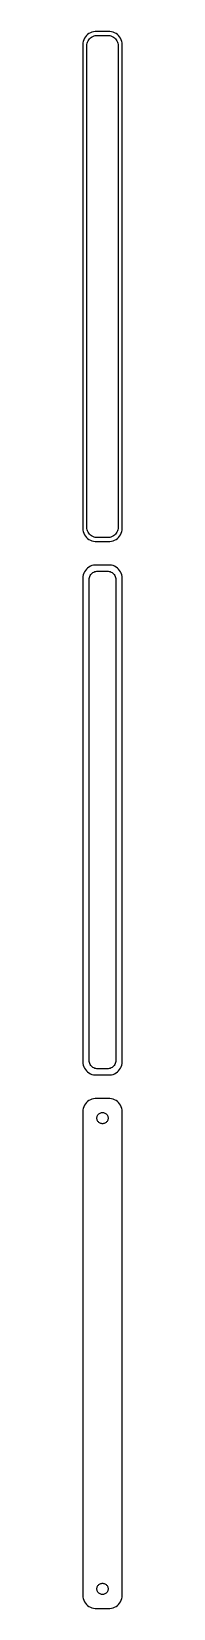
# Model space of a CAD drawing. Header units: metres. Extents: x -8 to 8, y 515 to 1117.
import ezdxf

# ---------------------------------------------------------------- set-up
doc = ezdxf.new("R2010")
doc.units = ezdxf.units.M

msp = doc.modelspace()

# ---------------------------------------------------------------- linework, layer by layer
for p, q in [((-6.14484, 1115.92), (-6.54507, 1115.44)), ((-5.68712, 1116.35), (-6.14484, 1115.92)), ((-5.17912, 1116.72), (-5.68712, 1116.35)), ((-4.62889, 1117.02), (-5.17912, 1116.72)), ((-4.04507, 1117.26), (-4.62889, 1117.02)), ((-4.1433, 1115.38), (-3.70311, 1115.62)), ((-3.4369, 1117.41), (-4.04507, 1117.26)), ((-3.70311, 1115.62), (-3.23605, 1115.8)), ((-2.81395, 1117.49), (-3.4369, 1117.41)), ((-3.23605, 1115.8), (-2.74951, 1115.93)), ((2.81395, 1117.49), (-2.81395, 1117.49)), ((-2.74951, 1115.93), (-2.25116, 1115.99)), ((-2.25116, 1115.99), (2.25116, 1115.99)), ((2.25116, 1115.99), (2.74951, 1115.93)), ((2.74951, 1115.93), (3.23605, 1115.8)), ((3.4369, 1117.41), (2.81395, 1117.49)), ((3.23605, 1115.8), (3.70311, 1115.62)), ((4.04507, 1117.26), (3.4369, 1117.41)), ((3.70311, 1115.62), (4.1433, 1115.38)), ((4.62889, 1117.02), (4.04507, 1117.26)), ((5.17912, 1116.72), (4.62889, 1117.02)), ((5.68712, 1116.35), (5.17912, 1116.72)), ((6.14484, 1115.92), (5.68712, 1116.35)), ((6.54507, 1115.44), (6.14484, 1115.92)), ((-7.46057, 1113.13), (-7.5, 1112.5)), ((-7.5, 1112.5), (-7.5, 927.5)), ((-7.34291, 1113.74), (-7.46057, 1113.13)), ((-7.14888, 1114.34), (-7.34291, 1113.74)), ((-6.88153, 1114.91), (-7.14888, 1114.34)), ((-6.54507, 1115.44), (-6.88153, 1114.91)), ((-6, 1112), (-5.96844, 1112.5)), ((-6, 928), (-6, 1112)), ((-5.96844, 1112.5), (-5.87433, 1112.99)), ((-5.87433, 1112.99), (-5.7191, 1113.47)), ((-5.7191, 1113.47), (-5.50522, 1113.93)), ((-5.50522, 1113.93), (-5.23605, 1114.35)), ((-5.23605, 1114.35), (-4.91586, 1114.74)), ((-4.91586, 1114.74), (-4.54968, 1115.08)), ((-4.54968, 1115.08), (-4.1433, 1115.38)), ((4.1433, 1115.38), (4.54968, 1115.08)), ((4.54968, 1115.08), (4.91586, 1114.74)), ((4.91586, 1114.74), (5.23605, 1114.35)), ((5.23605, 1114.35), (5.50522, 1113.93)), ((5.50522, 1113.93), (5.7191, 1113.47)), ((5.7191, 1113.47), (5.87433, 1112.99)), ((5.87433, 1112.99), (5.96844, 1112.5)), ((5.96844, 1112.5), (6, 1112)), ((6, 1112), (6, 928)), ((6.88153, 1114.91), (6.54507, 1115.44)), ((7.14888, 1114.34), (6.88153, 1114.91)), ((7.34291, 1113.74), (7.14888, 1114.34)), ((7.46057, 1113.13), (7.34291, 1113.74)), ((7.5, 1112.5), (7.46057, 1113.13)), ((7.5, 927.5), (7.5, 1112.5)), ((-7.5, 927.5), (-7.46057, 926.873)), ((-7.46057, 926.873), (-7.34291, 926.257)), ((-7.34291, 926.257), (-7.14888, 925.659)), ((-7.14888, 925.659), (-6.88153, 925.091)), ((-6.88153, 925.091), (-6.54507, 924.561)), ((-6.54507, 924.561), (-6.14484, 924.077)), ((-6.14484, 924.077), (-5.68712, 923.647)), ((-5.96844, 927.499), (-6, 928)), ((-5.87433, 927.005), (-5.96844, 927.499)), ((-5.7191, 926.528), (-5.87433, 927.005)), ((-5.50522, 926.073), (-5.7191, 926.528)), ((-5.68712, 923.647), (-5.17912, 923.278)), ((-5.23605, 925.649), (-5.50522, 926.073)), ((-4.91586, 925.262), (-5.23605, 925.649)), ((-5.17912, 923.278), (-4.62889, 922.976)), ((-4.54968, 924.918), (-4.91586, 925.262)), ((-4.62889, 922.976), (-4.04507, 922.745)), ((-4.1433, 924.623), (-4.54968, 924.918)), ((-3.70311, 924.381), (-4.1433, 924.623)), ((-4.04507, 922.745), (-3.4369, 922.589)), ((-3.23605, 924.196), (-3.70311, 924.381)), ((-3.4369, 922.589), (-2.81395, 922.51)), ((-2.74951, 924.071), (-3.23605, 924.196)), ((-2.25116, 924.008), (-2.74951, 924.071)), ((2.25116, 924.008), (-2.25116, 924.008)), ((2.74951, 924.071), (2.25116, 924.008)), ((3.23605, 924.196), (2.74951, 924.071)), ((2.81395, 922.51), (3.4369, 922.589)), ((3.70311, 924.381), (3.23605, 924.196)), ((3.4369, 922.589), (4.04507, 922.745)), ((4.1433, 924.623), (3.70311, 924.381)), ((4.04507, 922.745), (4.62889, 922.976)), ((4.54968, 924.918), (4.1433, 924.623)), ((4.91586, 925.262), (4.54968, 924.918)), ((4.62889, 922.976), (5.17912, 923.278)), ((5.23605, 925.649), (4.91586, 925.262)), ((5.17912, 923.278), (5.68712, 923.647)), ((5.50522, 926.073), (5.23605, 925.649)), ((5.7191, 926.528), (5.50522, 926.073)), ((5.68712, 923.647), (6.14484, 924.077)), ((5.87433, 927.005), (5.7191, 926.528)), ((5.96844, 927.499), (5.87433, 927.005)), ((6, 928), (5.96844, 927.499)), ((6.14484, 924.077), (6.54507, 924.561)), ((6.54507, 924.561), (6.88153, 925.091)), ((6.88153, 925.091), (7.14888, 925.659)), ((7.14888, 925.659), (7.34291, 926.257)), ((7.34291, 926.257), (7.46057, 926.873)), ((7.46057, 926.873), (7.5, 927.5)), ((-2.81395, 922.51), (2.81395, 922.51)), ((-6.88153, 910.909), (-7.14888, 910.341)), ((-6.54507, 911.439), (-6.88153, 910.909)), ((-6.14484, 911.923), (-6.54507, 911.439)), ((-5.68712, 912.353), (-6.14484, 911.923)), ((-5.17912, 912.722), (-5.68712, 912.353)), ((-4.62889, 913.024), (-5.17912, 912.722)), ((-4.04507, 913.255), (-4.62889, 913.024)), ((-3.4369, 913.411), (-4.04507, 913.255)), ((-3.98424, 910.399), (-3.66798, 910.628)), ((-3.66798, 910.628), (-3.32541, 910.817)), ((-2.81395, 913.49), (-3.4369, 913.411)), ((-3.32541, 910.817), (-2.96194, 910.961)), ((-2.96194, 910.961), (-2.5833, 911.058)), ((2.81395, 913.49), (-2.81395, 913.49)), ((-2.5833, 911.058), (-2.19545, 911.107)), ((-2.19545, 911.107), (2.19545, 911.107)), ((2.19545, 911.107), (2.5833, 911.058)), ((2.5833, 911.058), (2.96194, 910.961)), ((3.4369, 913.411), (2.81395, 913.49)), ((2.96194, 910.961), (3.32541, 910.817)), ((3.32541, 910.817), (3.66798, 910.628)), ((4.04507, 913.255), (3.4369, 913.411)), ((3.66798, 910.628), (3.98424, 910.399)), ((4.62889, 913.024), (4.04507, 913.255)), ((5.17912, 912.722), (4.62889, 913.024)), ((5.68712, 912.353), (5.17912, 912.722)), ((6.14484, 911.923), (5.68712, 912.353)), ((6.54507, 911.439), (6.14484, 911.923)), ((6.88153, 910.909), (6.54507, 911.439)), ((7.14888, 910.341), (6.88153, 910.909)), ((-7.46057, 909.127), (-7.5, 908.5)), ((-7.5, 908.5), (-7.5, 723.5)), ((-7.34291, 909.743), (-7.46057, 909.127)), ((-7.14888, 910.341), (-7.34291, 909.743)), ((-5.11292, 908), (-5.08836, 908.39)), ((-5.11292, 724), (-5.11292, 908)), ((-5.08836, 908.39), (-5.01512, 908.774)), ((-5.01512, 908.774), (-4.89432, 909.146)), ((-4.89432, 909.146), (-4.72786, 909.5)), ((-4.72786, 909.5), (-4.5184, 909.83)), ((-4.5184, 909.83), (-4.26921, 910.131)), ((-4.26921, 910.131), (-3.98424, 910.399)), ((3.98424, 910.399), (4.26921, 910.131)), ((4.26921, 910.131), (4.5184, 909.83)), ((4.5184, 909.83), (4.72786, 909.5)), ((4.72786, 909.5), (4.89432, 909.146)), ((4.89432, 909.146), (5.01512, 908.774)), ((5.01512, 908.774), (5.08836, 908.39)), ((5.08836, 908.39), (5.11292, 908)), ((5.11292, 908), (5.11292, 724)), ((7.34291, 909.743), (7.14888, 910.341)), ((7.46057, 909.127), (7.34291, 909.743)), ((7.5, 908.5), (7.46057, 909.127)), ((7.5, 723.5), (7.5, 908.5)), ((-5.08836, 723.61), (-5.11292, 724)), ((-5.01512, 723.226), (-5.08836, 723.61)), ((5.08836, 723.61), (5.01512, 723.226)), ((5.11292, 724), (5.08836, 723.61)), ((-7.5, 723.5), (-7.46057, 722.873)), ((-7.46057, 722.873), (-7.34291, 722.257)), ((-7.34291, 722.257), (-7.14888, 721.659)), ((-7.14888, 721.659), (-6.88153, 721.091)), ((-6.88153, 721.091), (-6.54507, 720.561)), ((-6.54507, 720.561), (-6.14484, 720.077)), ((-6.14484, 720.077), (-5.68712, 719.647)), ((-5.68712, 719.647), (-5.17912, 719.278)), ((-5.17912, 719.278), (-4.62889, 718.976)), ((-4.89432, 722.854), (-5.01512, 723.226)), ((-4.72786, 722.5), (-4.89432, 722.854)), ((-4.5184, 722.17), (-4.72786, 722.5)), ((-4.62889, 718.976), (-4.04507, 718.745)), ((-4.26921, 721.869), (-4.5184, 722.17)), ((-3.98424, 721.601), (-4.26921, 721.869)), ((-4.04507, 718.745), (-3.4369, 718.589)), ((-3.66798, 721.372), (-3.98424, 721.601)), ((-3.32541, 721.183), (-3.66798, 721.372)), ((-3.4369, 718.589), (-2.81395, 718.51)), ((-2.96194, 721.039), (-3.32541, 721.183)), ((-2.5833, 720.942), (-2.96194, 721.039)), ((-2.81395, 718.51), (2.81395, 718.51)), ((-2.19545, 720.893), (-2.5833, 720.942)), ((2.19545, 720.893), (-2.19545, 720.893)), ((2.5833, 720.942), (2.19545, 720.893)), ((2.96194, 721.039), (2.5833, 720.942)), ((2.81395, 718.51), (3.4369, 718.589)), ((3.32541, 721.183), (2.96194, 721.039)), ((3.66798, 721.372), (3.32541, 721.183)), ((3.4369, 718.589), (4.04507, 718.745)), ((3.98424, 721.601), (3.66798, 721.372)), ((4.26921, 721.869), (3.98424, 721.601)), ((4.04507, 718.745), (4.62889, 718.976)), ((4.5184, 722.17), (4.26921, 721.869)), ((4.72786, 722.5), (4.5184, 722.17)), ((4.62889, 718.976), (5.17912, 719.278)), ((4.89432, 722.854), (4.72786, 722.5)), ((5.01512, 723.226), (4.89432, 722.854)), ((5.17912, 719.278), (5.68712, 719.647)), ((5.68712, 719.647), (6.14484, 720.077)), ((6.14484, 720.077), (6.54507, 720.561)), ((6.54507, 720.561), (6.88153, 721.091)), ((6.88153, 721.091), (7.14888, 721.659)), ((7.14888, 721.659), (7.34291, 722.257)), ((7.34291, 722.257), (7.46057, 722.873)), ((7.46057, 722.873), (7.5, 723.5)), ((-7.34291, 705.743), (-7.46057, 705.127)), ((-7.14888, 706.341), (-7.34291, 705.743)), ((-6.88153, 706.909), (-7.14888, 706.341)), ((-6.54507, 707.439), (-6.88153, 706.909)), ((-6.14484, 707.923), (-6.54507, 707.439)), ((-5.68712, 708.353), (-6.14484, 707.923)), ((-5.17912, 708.722), (-5.68712, 708.353)), ((-4.62889, 709.024), (-5.17912, 708.722)), ((-4.04507, 709.255), (-4.62889, 709.024)), ((-3.4369, 709.411), (-4.04507, 709.255)), ((-2.81395, 709.49), (-3.4369, 709.411)), ((2.81395, 709.49), (-2.81395, 709.49)), ((3.4369, 709.411), (2.81395, 709.49)), ((4.04507, 709.255), (3.4369, 709.411)), ((4.62889, 709.024), (4.04507, 709.255)), ((5.17912, 708.722), (4.62889, 709.024)), ((5.68712, 708.353), (5.17912, 708.722)), ((6.14484, 707.923), (5.68712, 708.353)), ((6.54507, 707.439), (6.14484, 707.923)), ((6.88153, 706.909), (6.54507, 707.439)), ((7.14888, 706.341), (6.88153, 706.909)), ((7.34291, 705.743), (7.14888, 706.341)), ((7.46057, 705.127), (7.34291, 705.743)), ((-7.46057, 705.127), (-7.5, 704.5)), ((-7.5, 704.5), (-7.5, 519.5)), ((-2.13528, 702), (-2.11845, 702.268)), ((-2.11845, 701.732), (-2.13528, 702)), ((-2.11845, 702.268), (-2.06821, 702.531)), ((-2.06821, 701.469), (-2.11845, 701.732)), ((-2.06821, 702.531), (-1.98534, 702.786)), ((-1.98534, 701.214), (-2.06821, 701.469)), ((-1.98534, 702.786), (-1.87117, 703.029)), ((-1.87117, 700.971), (-1.98534, 701.214)), ((-1.87117, 703.029), (-1.72748, 703.255)), ((-1.72748, 700.745), (-1.87117, 700.971)), ((-1.72748, 703.255), (-1.55655, 703.462)), ((-1.55655, 700.538), (-1.72748, 700.745)), ((-1.55655, 703.462), (-1.36108, 703.645)), ((-1.36108, 700.355), (-1.55655, 700.538)), ((-1.36108, 703.645), (-1.14413, 703.803)), ((-1.14413, 700.197), (-1.36108, 700.355)), ((-1.14413, 703.803), (-0.909149, 703.932)), ((-0.909149, 700.068), (-1.14413, 700.197)), ((-0.909149, 703.932), (-0.659836, 704.031)), ((-0.659836, 699.969), (-0.909149, 700.068)), ((-0.659836, 704.031), (-0.400101, 704.097)), ((-0.400101, 699.903), (-0.659836, 699.969)), ((-0.400101, 704.097), (-0.134064, 704.131)), ((-0.134064, 699.869), (-0.400101, 699.903)), ((-0.134064, 704.131), (0.134064, 704.131)), ((0.134064, 699.869), (-0.134064, 699.869)), ((0.134064, 704.131), (0.400101, 704.097)), ((0.400101, 699.903), (0.134064, 699.869)), ((0.400101, 704.097), (0.659836, 704.031)), ((0.659836, 699.969), (0.400101, 699.903)), ((0.659836, 704.031), (0.909149, 703.932)), ((0.909149, 700.068), (0.659836, 699.969)), ((0.909149, 703.932), (1.14413, 703.803)), ((1.14413, 700.197), (0.909149, 700.068)), ((1.14413, 703.803), (1.36108, 703.645)), ((1.36108, 700.355), (1.14413, 700.197)), ((1.36108, 703.645), (1.55655, 703.462)), ((1.55655, 700.538), (1.36108, 700.355)), ((1.55655, 703.462), (1.72748, 703.255)), ((1.72748, 700.745), (1.55655, 700.538)), ((1.72748, 703.255), (1.87117, 703.029)), ((1.87117, 700.971), (1.72748, 700.745)), ((1.87117, 703.029), (1.98534, 702.786)), ((1.98534, 701.214), (1.87117, 700.971)), ((1.98534, 702.786), (2.06821, 702.531)), ((2.06821, 701.469), (1.98534, 701.214)), ((2.06821, 702.531), (2.11845, 702.268)), ((2.11845, 701.732), (2.06821, 701.469)), ((2.11845, 702.268), (2.13528, 702)), ((2.13528, 702), (2.11845, 701.732)), ((7.5, 704.5), (7.46057, 705.127)), ((7.5, 519.5), (7.5, 704.5)), ((-7.5, 519.5), (-7.46057, 518.873)), ((-7.46057, 518.873), (-7.34291, 518.257)), ((-2.13528, 522), (-2.11845, 522.268)), ((-2.11845, 521.732), (-2.13528, 522)), ((-2.11845, 522.268), (-2.06821, 522.531)), ((-2.06821, 521.469), (-2.11845, 521.732)), ((-2.06821, 522.531), (-1.98534, 522.786)), ((-1.98534, 521.214), (-2.06821, 521.469)), ((-1.98534, 522.786), (-1.87117, 523.029)), ((-1.87117, 520.971), (-1.98534, 521.214)), ((-1.87117, 523.029), (-1.72748, 523.255)), ((-1.72748, 520.745), (-1.87117, 520.971)), ((-1.72748, 523.255), (-1.55655, 523.462)), ((-1.55655, 520.538), (-1.72748, 520.745)), ((-1.55655, 523.462), (-1.36108, 523.645)), ((-1.36108, 520.355), (-1.55655, 520.538)), ((-1.36108, 523.645), (-1.14413, 523.803)), ((-1.14413, 520.197), (-1.36108, 520.355)), ((-1.14413, 523.803), (-0.909149, 523.932)), ((-0.909149, 520.068), (-1.14413, 520.197)), ((-0.909149, 523.932), (-0.659836, 524.031)), ((-0.659836, 519.969), (-0.909149, 520.068)), ((-0.659836, 524.031), (-0.400101, 524.097)), ((-0.400101, 519.903), (-0.659836, 519.969)), ((-0.400101, 524.097), (-0.134064, 524.131)), ((-0.134064, 519.869), (-0.400101, 519.903)), ((-0.134064, 524.131), (0.134064, 524.131)), ((0.134064, 519.869), (-0.134064, 519.869)), ((0.134064, 524.131), (0.400101, 524.097)), ((0.400101, 519.903), (0.134064, 519.869)), ((0.400101, 524.097), (0.659836, 524.031)), ((0.659836, 519.969), (0.400101, 519.903)), ((0.659836, 524.031), (0.909149, 523.932)), ((0.909149, 520.068), (0.659836, 519.969)), ((0.909149, 523.932), (1.14413, 523.803)), ((1.14413, 520.197), (0.909149, 520.068)), ((1.14413, 523.803), (1.36108, 523.645)), ((1.36108, 520.355), (1.14413, 520.197)), ((1.36108, 523.645), (1.55655, 523.462)), ((1.55655, 520.538), (1.36108, 520.355)), ((1.55655, 523.462), (1.72748, 523.255)), ((1.72748, 520.745), (1.55655, 520.538)), ((1.72748, 523.255), (1.87117, 523.029)), ((1.87117, 520.971), (1.72748, 520.745)), ((1.87117, 523.029), (1.98534, 522.786)), ((1.98534, 521.214), (1.87117, 520.971)), ((1.98534, 522.786), (2.06821, 522.531)), ((2.06821, 521.469), (1.98534, 521.214)), ((2.06821, 522.531), (2.11845, 522.268)), ((2.11845, 521.732), (2.06821, 521.469)), ((2.11845, 522.268), (2.13528, 522)), ((2.13528, 522), (2.11845, 521.732)), ((7.34291, 518.257), (7.46057, 518.873)), ((7.46057, 518.873), (7.5, 519.5)), ((-7.34291, 518.257), (-7.14888, 517.659)), ((-7.14888, 517.659), (-6.88153, 517.091)), ((-6.88153, 517.091), (-6.54507, 516.561)), ((-6.54507, 516.561), (-6.14484, 516.077)), ((-6.14484, 516.077), (-5.68712, 515.647)), ((-5.68712, 515.647), (-5.17912, 515.278)), ((-5.17912, 515.278), (-4.62889, 514.976)), ((-4.62889, 514.976), (-4.04507, 514.745)), ((-4.04507, 514.745), (-3.4369, 514.589)), ((-3.4369, 514.589), (-2.81395, 514.51)), ((-2.81395, 514.51), (2.81395, 514.51)), ((2.81395, 514.51), (3.4369, 514.589)), ((3.4369, 514.589), (4.04507, 514.745)), ((4.04507, 514.745), (4.62889, 514.976)), ((4.62889, 514.976), (5.17912, 515.278)), ((5.17912, 515.278), (5.68712, 515.647)), ((5.68712, 515.647), (6.14484, 516.077)), ((6.14484, 516.077), (6.54507, 516.561)), ((6.54507, 516.561), (6.88153, 517.091)), ((6.88153, 517.091), (7.14888, 517.659)), ((7.14888, 517.659), (7.34291, 518.257))]:
    msp.add_line(p, q)

doc.saveas('drawing.dxf')
